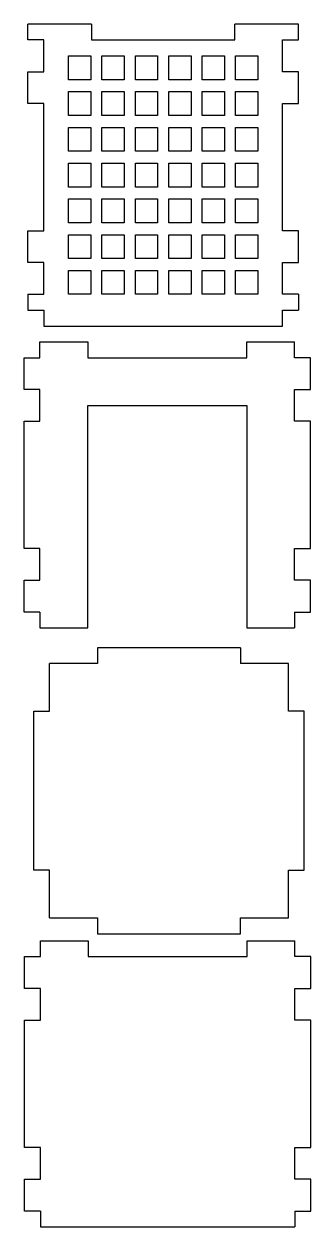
# Model space of a CAD drawing. Header units: millimetres. Extents: x 2168 to 2258, y 1087 to 1465.
import ezdxf

# ---------------------------------------------------------------- set-up
doc = ezdxf.new("R2010")
doc.units = ezdxf.units.MM

# ---------------------------------------------------------------- blocks, each defined once
blk = doc.blocks.new('*U5')
blk.add_lwpolyline([(-3.5, 3.75), (3.5, 3.75), (3.5, -3.75), (-3.5, -3.75)], close=True)
blk = doc.blocks.new('*U6')
at = {"color": 0, "linetype": 'ByBlock', "lineweight": -2, "transparency": 16777216}
for p in [(0, 67.5), (10.5, 67.5), (21, 67.5), (31.5, 67.5), (42, 67.5), (52.5, 67.5), (0, 56.25), (10.5, 56.25), (21, 56.25), (31.5, 56.25), (42, 56.25), (52.5, 56.25), (0, 45), (10.5, 45), (21, 45), (31.5, 45), (42, 45), (52.5, 45), (0, 33.75), (10.5, 33.75), (21, 33.75), (31.5, 33.75), (42, 33.75), (52.5, 33.75), (0, 22.5), (10.5, 22.5), (21, 22.5), (31.5, 22.5), (42, 22.5), (52.5, 22.5), (0, 11.25), (10.5, 11.25), (21, 11.25), (31.5, 11.25), (42, 11.25), (52.5, 11.25), (0, 0), (10.5, 0), (21, 0), (31.5, 0), (42, 0), (52.5, 0)]:
    blk.add_blockref('*U5', p, dxfattribs=at)

msp = doc.modelspace()

# ---------------------------------------------------------------- linework, layer by layer
for points in [[(2189.07, 1465.09), (2169.07, 1465.09)], [(2169.07, 1460.09), (2169.07, 1465.09)], [(2189.07, 1465.09), (2189.07, 1460.09), (2234.07, 1460.09), (2234.07, 1465.09)], [(2254.07, 1465.09), (2234.07, 1465.09)], [(2254.07, 1460.09), (2254.07, 1465.09)], [(2169.07, 1380.09), (2174.07, 1380.09), (2174.07, 1390.09), (2169.07, 1390.09), (2169.07, 1400.09), (2174.07, 1400.09), (2174.07, 1440.09), (2169.07, 1440.09), (2169.07, 1450.09), (2174.07, 1450.09), (2174.07, 1460.09), (2169.07, 1460.09)], [(2254.07, 1380.09), (2249.07, 1380.09), (2249.07, 1390.09), (2254.07, 1390.09), (2254.07, 1400.09), (2249.07, 1400.09), (2249.07, 1440.09), (2254.07, 1440.09), (2254.07, 1450.09), (2249.07, 1450.09), (2249.07, 1460.09), (2254.07, 1460.09)], [(2169.07, 1380.09), (2169.07, 1375.09)], [(2254.07, 1380.09), (2254.07, 1375.09)], [(2169.07, 1375.09), (2174.07, 1375.09)], [(2174.07, 1375.09), (2174.07, 1370.09), (2249.07, 1370.09), (2249.07, 1375.09)], [(2249.07, 1375.09), (2254.07, 1375.09)], [(2172.85, 1365.16), (2187.85, 1365.16)], [(2172.85, 1360.16), (2172.85, 1365.16)], [(2187.85, 1365.16), (2187.85, 1360.16), (2237.85, 1360.16), (2237.85, 1365.16)], [(2237.85, 1365.16), (2252.85, 1365.16)], [(2252.85, 1360.16), (2252.85, 1365.16)], [(2172.85, 1280.16), (2167.85, 1280.16), (2167.85, 1290.16), (2172.85, 1290.16), (2172.85, 1300.16), (2167.85, 1300.16), (2167.85, 1340.16), (2172.85, 1340.16), (2172.85, 1350.16), (2167.85, 1350.16), (2167.85, 1360.16), (2172.85, 1360.16)], [(2252.85, 1280.16), (2257.85, 1280.16), (2257.85, 1290.16), (2252.85, 1290.16), (2252.85, 1300.16), (2257.85, 1300.16), (2257.85, 1340.16), (2252.85, 1340.16), (2252.85, 1350.16), (2257.85, 1350.16), (2257.85, 1360.16), (2252.85, 1360.16)], [(2187.85, 1275.16), (2187.85, 1345.16), (2237.85, 1345.16), (2237.85, 1275.16)], [(2172.85, 1280.16), (2172.85, 1275.16)], [(2252.85, 1280.16), (2252.85, 1275.16)], [(2172.85, 1275.16), (2187.85, 1275.16)], [(2237.85, 1275.16), (2252.85, 1275.16)], [(2235.88, 1268.96), (2190.88, 1268.96), (2190.88, 1263.96), (2175.88, 1263.96)], [(2235.88, 1268.96), (2235.88, 1263.96)], [(2175.88, 1183.96), (2175.88, 1198.96), (2170.88, 1198.96), (2170.88, 1248.96), (2175.88, 1248.96), (2175.88, 1263.96)], [(2250.88, 1263.96), (2235.88, 1263.96)], [(2250.88, 1183.96), (2250.88, 1198.96), (2255.88, 1198.96), (2255.88, 1248.96), (2250.88, 1248.96), (2250.88, 1263.96)], [(2175.88, 1183.96), (2190.88, 1183.96), (2190.88, 1178.96)], [(2235.88, 1178.96), (2235.88, 1183.96)], [(2235.88, 1183.96), (2250.88, 1183.96)], [(2172.97, 1176.79), (2187.97, 1176.79)], [(2172.97, 1171.79), (2172.97, 1176.79)], [(2187.97, 1176.79), (2187.97, 1171.79), (2237.97, 1171.79), (2237.97, 1176.79)], [(2190.88, 1178.96), (2235.88, 1178.96)], [(2237.97, 1176.79), (2252.97, 1176.79)], [(2252.97, 1171.79), (2252.97, 1176.79)], [(2172.97, 1091.79), (2167.97, 1091.79), (2167.97, 1101.79), (2172.97, 1101.79), (2172.97, 1111.79), (2167.97, 1111.79), (2167.97, 1151.79), (2172.97, 1151.79), (2172.97, 1161.79), (2167.97, 1161.79), (2167.97, 1171.79), (2172.97, 1171.79)], [(2252.97, 1091.79), (2257.97, 1091.79), (2257.97, 1101.79), (2252.97, 1101.79), (2252.97, 1111.79), (2257.97, 1111.79), (2257.97, 1151.79), (2252.97, 1151.79), (2252.97, 1161.79), (2257.97, 1161.79), (2257.97, 1171.79), (2252.97, 1171.79)], [(2172.97, 1091.79), (2172.97, 1086.79)], [(2252.97, 1091.79), (2252.97, 1086.79)], [(2172.97, 1086.79), (2187.97, 1086.79)], [(2187.97, 1086.79), (2237.97, 1086.79)], [(2237.97, 1086.79), (2252.97, 1086.79)]]:
    msp.add_lwpolyline(points)

# ---------------------------------------------------------------- block references
msp.add_blockref('*U6', (2185.32, 1383.84))

doc.saveas('drawing.dxf')
